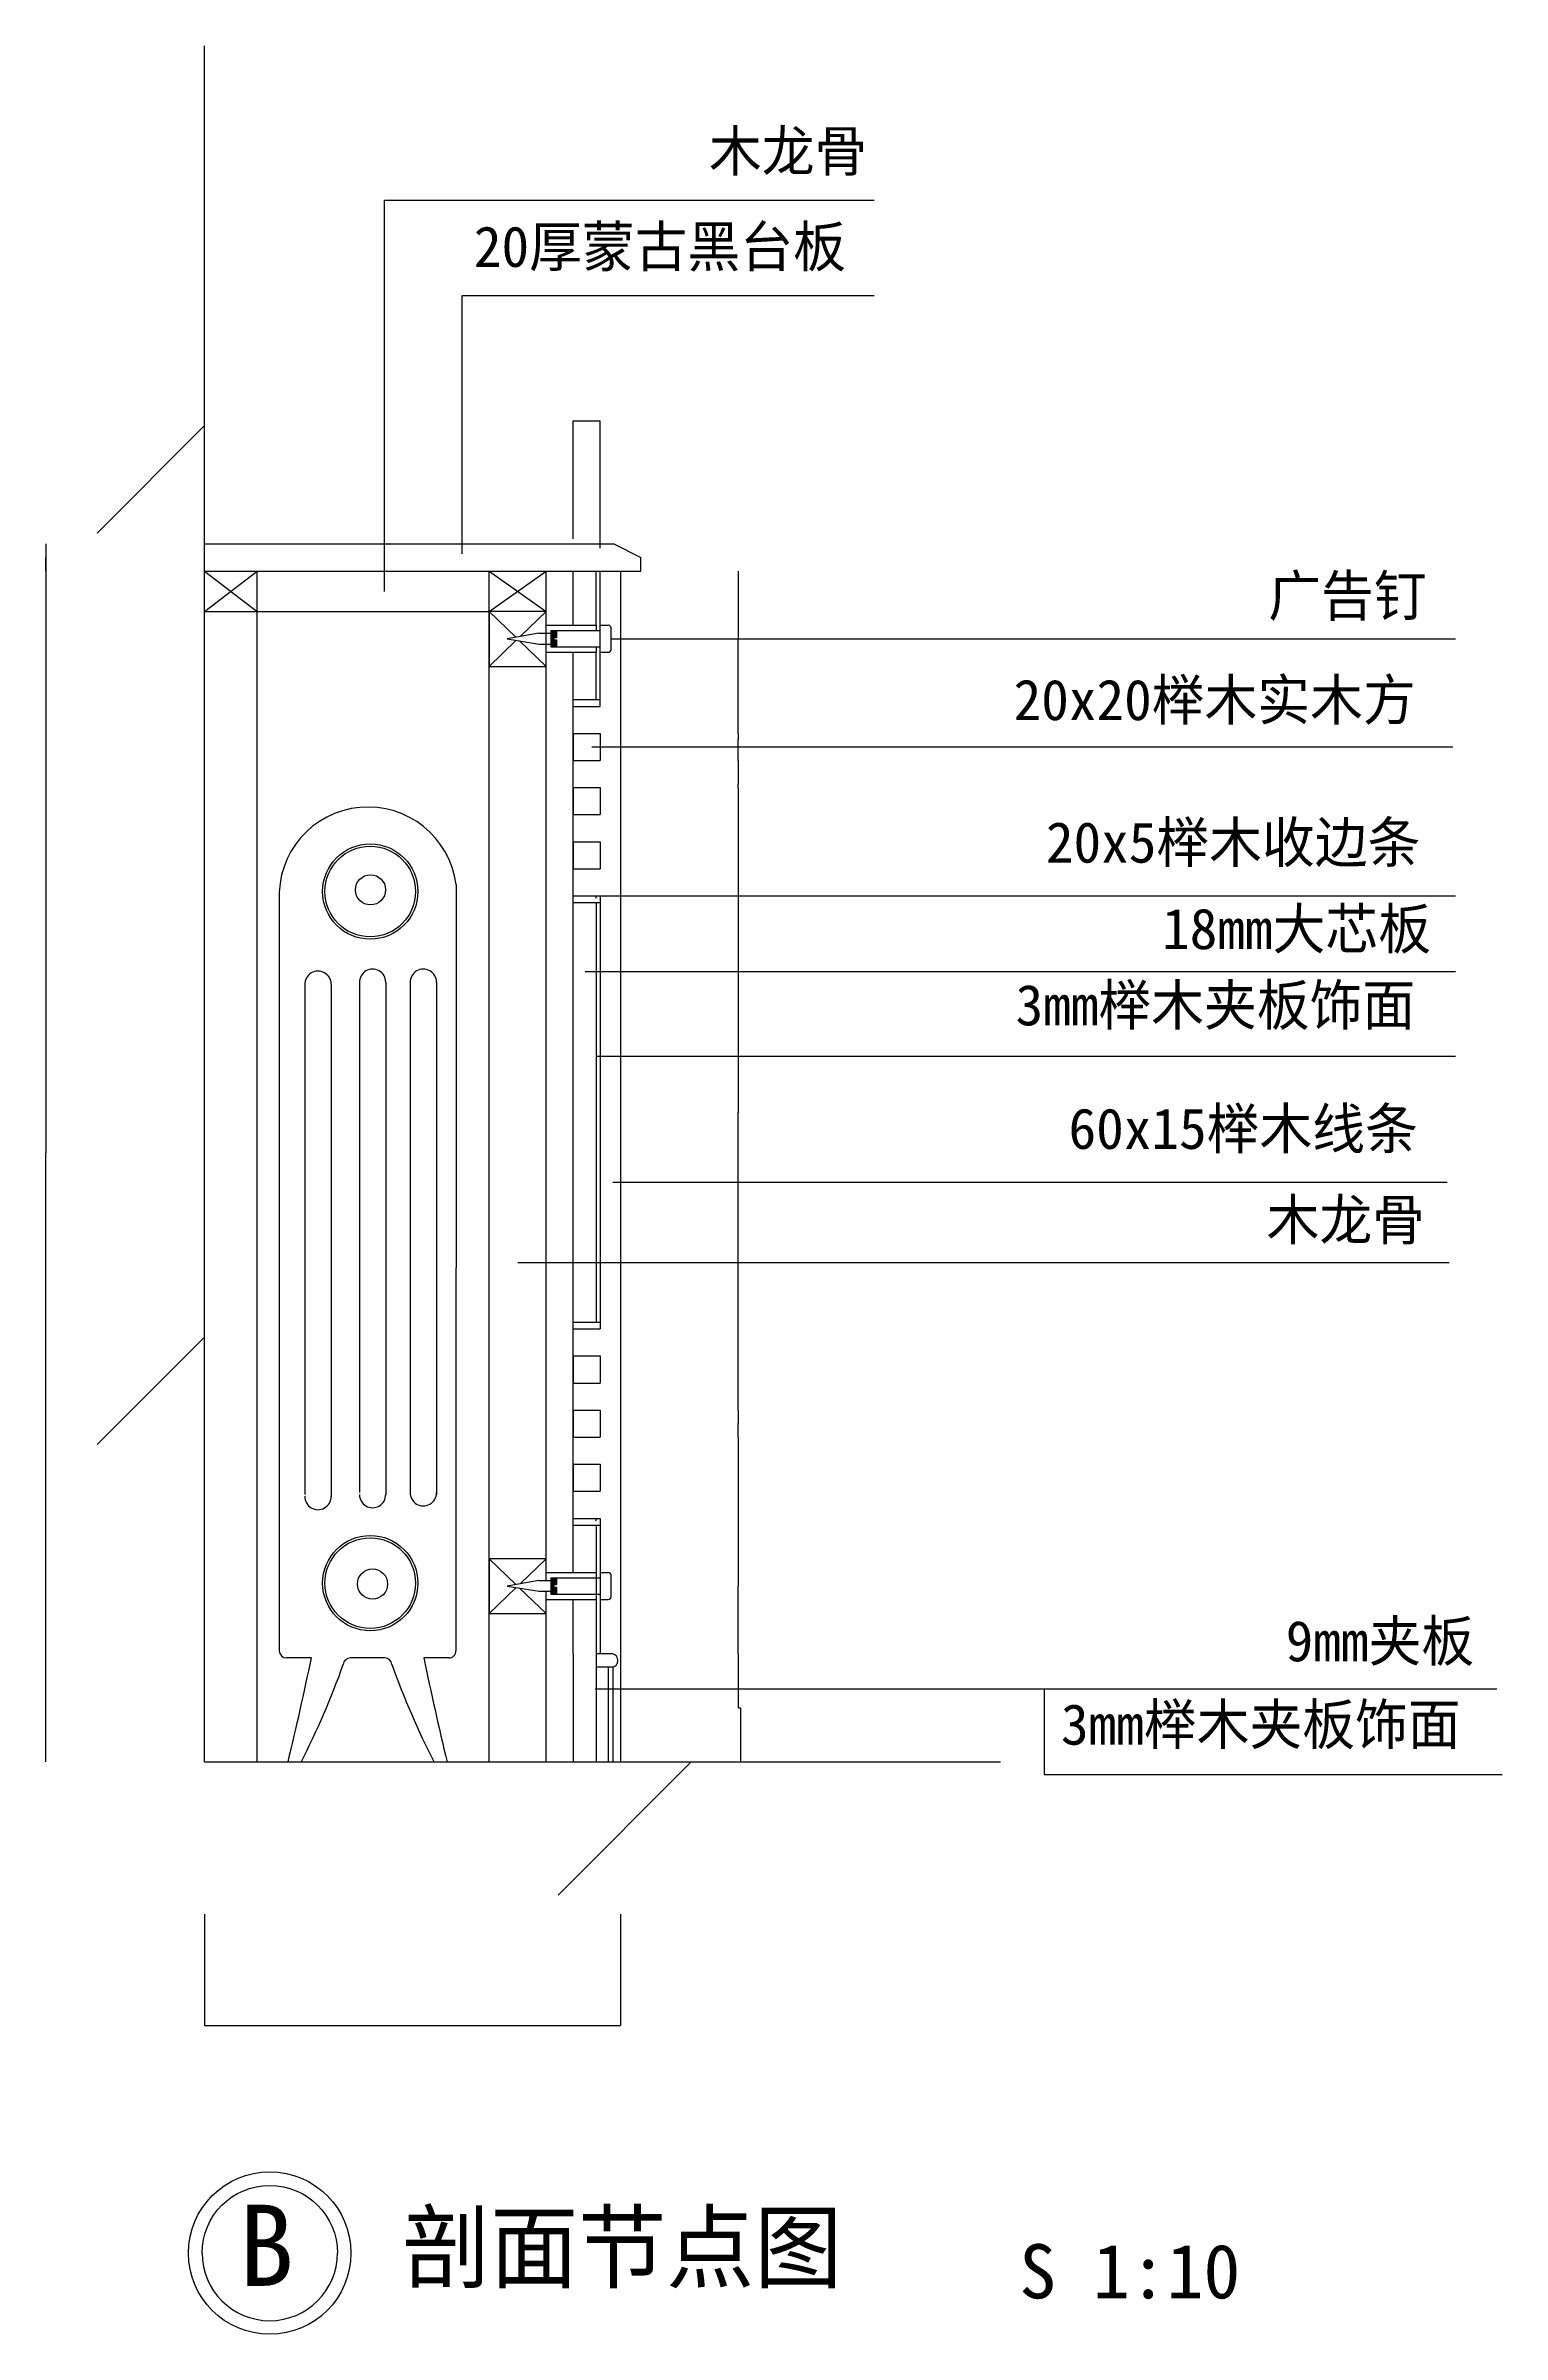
# Model space of a CAD drawing. Header units: metres. Extents: x 256657 to 267416, y -18946 to -2036.
import ezdxf

# ---------------------------------------------------------------- set-up
doc = ezdxf.new("R2010")
doc.units = ezdxf.units.M
for name, color, linetype in [('10', 8, 'Continuous'), ('12', 1, 'Continuous'), ('15', 2, 'Continuous'), ('17', 1, 'Continuous'), ('19', 8, 'Continuous'), ('20', 1, 'Continuous'), ('7', 7, 'Continuous'), ('LAYER1', 8, 'Continuous'), ('LAYER3', 8, 'Continuous'), ('LAYER4', 1, 'Continuous'), ('LAYER7', 7, 'Continuous')]:
    doc.layers.add(name, color=color, linetype=linetype)
doc.dimstyles.get("Standard").update_dxf_attribs({"dimtxt": 2.5, "dimasz": 2.5, "dimexe": 1.25, "dimexo": 0.625, "dimtad": 1, "dimcen": 2.5, "dimazin": 3, "dimtfac": 1, "dimtmove": 0, "dimatfit": 3})

# ---------------------------------------------------------------- blocks, each defined once
blk = doc.blocks.new('_CLOSEDFILLED')
at = {"color": 0, "linetype": 'BYBLOCK'}
blk.add_solid([(-1, 0), (0, 0), (-1, 0)], dxfattribs=at)
blk = doc.blocks.new('*D1')
for p, q in [((261772.57, -11205.35), (261772.32, -11205.35)), ((261772.82, -11517.49), (261772.82, -11205.35)), ((261772.82, -11717.49), (261772.82, -11205.35)), ((261772.82, -11205.35), (261772.82, -11205.35)), ((261773.07, -11205.35), (261773.32, -11205.35))]:
    blk.add_line(p, q)
at = {"layer": 'Defpoints'}
for p in [(261772.82, -11205.35), (261772.82, -11517.49), (261772.82, -11717.49)]:
    blk.add_point(p, dxfattribs=at)
at = {"layer": 'LAYER1', "xscale": 0.25, "yscale": 0.25}
blk.add_blockref('_CLOSEDFILLED', (261772.82, -11205.35), dxfattribs=at)
at = {"layer": 'LAYER1', "xscale": 0.25, "yscale": 0.25, "rotation": 180}
blk.add_blockref('_CLOSEDFILLED', (261772.82, -11205.35), dxfattribs=at)
at = {"layer": 'LAYER1', "insert": (261772.82, -11204.225), "char_height": 1, "attachment_point": 5}
blk.add_mtext('20', dxfattribs=at)
blk = doc.blocks.new('*D2')
for p, q in [((261772.57, -11535.92), (261772.32, -11535.92)), ((261772.82, -11717.49), (261772.82, -11535.92)), ((261772.82, -11917.49), (261772.82, -11535.92)), ((261772.82, -11535.92), (261772.82, -11535.92)), ((261773.07, -11535.92), (261773.32, -11535.92))]:
    blk.add_line(p, q)
at = {"layer": 'Defpoints'}
for p in [(261772.82, -11535.92), (261772.82, -11717.49), (261772.82, -11917.49)]:
    blk.add_point(p, dxfattribs=at)
at = {"layer": 'LAYER1', "xscale": 0.25, "yscale": 0.25}
blk.add_blockref('_CLOSEDFILLED', (261772.82, -11535.92), dxfattribs=at)
at = {"layer": 'LAYER1', "xscale": 0.25, "yscale": 0.25, "rotation": 180}
blk.add_blockref('_CLOSEDFILLED', (261772.82, -11535.92), dxfattribs=at)
at = {"layer": 'LAYER1', "insert": (261772.82, -11534.795), "char_height": 1, "attachment_point": 5}
blk.add_mtext('20', dxfattribs=at)
blk = doc.blocks.new('*D3')
for p, q in [((261772.82, -8317.49), (261772.82, -9917.49)), ((261772.57, -9917.49), (261772.32, -9917.49)), ((261772.82, -11517.49), (261772.82, -9917.49)), ((261772.82, -9917.49), (261772.82, -9917.49)), ((261773.07, -9917.49), (261773.32, -9917.49))]:
    blk.add_line(p, q)
at = {"layer": 'Defpoints'}
for p in [(261772.82, -8317.49), (261772.82, -9917.49), (261772.82, -11517.49)]:
    blk.add_point(p, dxfattribs=at)
at = {"layer": 'LAYER1', "xscale": 0.25, "yscale": 0.25}
blk.add_blockref('_CLOSEDFILLED', (261772.82, -9917.49), dxfattribs=at)
at = {"layer": 'LAYER1', "xscale": 0.25, "yscale": 0.25, "rotation": 180}
blk.add_blockref('_CLOSEDFILLED', (261772.82, -9917.49), dxfattribs=at)
at = {"layer": 'LAYER1', "insert": (261772.82, -9916.365), "char_height": 1, "attachment_point": 5}
blk.add_mtext('320', dxfattribs=at)
blk = doc.blocks.new('*D4')
for p, q in [((256657.9, -5717.49), (256657.9, -10217.49)), ((256657.65, -10217.49), (256657.4, -10217.49)), ((256657.9, -14717.49), (256657.9, -10217.49)), ((256657.9, -10217.49), (256657.9, -10217.49)), ((256658.15, -10217.49), (256658.4, -10217.49))]:
    blk.add_line(p, q)
at = {"layer": 'Defpoints'}
for p in [(256657.9, -5717.49), (256657.9, -10217.49), (256657.9, -14717.49)]:
    blk.add_point(p, dxfattribs=at)
at = {"layer": 'LAYER1', "xscale": 0.25, "yscale": 0.25}
blk.add_blockref('_CLOSEDFILLED', (256657.9, -10217.49), dxfattribs=at)
at = {"layer": 'LAYER1', "xscale": 0.25, "yscale": 0.25, "rotation": 180}
blk.add_blockref('_CLOSEDFILLED', (256657.9, -10217.49), dxfattribs=at)
at = {"layer": 'LAYER1', "insert": (256657.9, -10216.365), "char_height": 1, "attachment_point": 5}
blk.add_mtext('900', dxfattribs=at)
blk = doc.blocks.new('*D5')
for p, q in [((257829.72, -15841.62), (257829.72, -16665.34)), ((260902.31, -15841.62), (260902.31, -16665.34)), ((257829.97, -16665.34), (259365.515, -16665.34)), ((259366.515, -16665.34), (260902.06, -16665.34))]:
    blk.add_line(p, q)
at = {"layer": 'Defpoints'}
for p in [(257829.72, -15841.62), (260902.31, -15841.62), (257829.72, -16665.34)]:
    blk.add_point(p, dxfattribs=at)
at = {"layer": 'LAYER1', "xscale": 0.25, "yscale": 0.25, "rotation": 180}
blk.add_blockref('_CLOSEDFILLED', (257829.72, -16665.34), dxfattribs=at)
at = {"layer": 'LAYER1', "xscale": 0.25, "yscale": 0.25}
blk.add_blockref('_CLOSEDFILLED', (260902.31, -16665.34), dxfattribs=at)
at = {"layer": 'LAYER1', "insert": (259366.015, -16665.34), "char_height": 1, "attachment_point": 5}
blk.add_mtext('N', dxfattribs=at)
blk = doc.blocks.new('*D6')
for p, q in [((261772.82, -13917.49), (261772.82, -14317.49)), ((261773.07, -14317.49), (261780.53, -14317.49)), ((261782.53, -14317.49), (261789.99, -14317.49)), ((261790.24, -14717.49), (261790.24, -14317.49))]:
    blk.add_line(p, q)
at = {"layer": 'Defpoints'}
for p in [(261772.82, -13917.49), (261772.82, -14317.49), (261790.24, -14717.49)]:
    blk.add_point(p, dxfattribs=at)
at = {"layer": 'LAYER1', "xscale": 0.25, "yscale": 0.25, "rotation": 180}
blk.add_blockref('_CLOSEDFILLED', (261772.82, -14317.49), dxfattribs=at)
at = {"layer": 'LAYER1', "xscale": 0.25, "yscale": 0.25}
blk.add_blockref('_CLOSEDFILLED', (261790.24, -14317.49), dxfattribs=at)
at = {"layer": 'LAYER1', "insert": (261781.53, -14317.49), "char_height": 1, "attachment_point": 5}
blk.add_mtext('80', dxfattribs=at)
blk = doc.blocks.new('*D7')
for p, q in [((261772.82, -12517.49), (261772.82, -12906.26)), ((261772.82, -12717.49), (261772.82, -12906.26)), ((261772.57, -12906.26), (261772.32, -12906.26)), ((261772.82, -12906.26), (261772.82, -12906.26)), ((261773.07, -12906.26), (261773.32, -12906.26))]:
    blk.add_line(p, q)
at = {"layer": 'Defpoints'}
for p in [(261772.82, -12517.49), (261772.82, -12717.49), (261772.82, -12906.26)]:
    blk.add_point(p, dxfattribs=at)
at = {"layer": 'LAYER1', "xscale": 0.25, "yscale": 0.25}
blk.add_blockref('_CLOSEDFILLED', (261772.82, -12906.26), dxfattribs=at)
at = {"layer": 'LAYER1', "xscale": 0.25, "yscale": 0.25, "rotation": 180}
blk.add_blockref('_CLOSEDFILLED', (261772.82, -12906.26), dxfattribs=at)
at = {"layer": 'LAYER1', "insert": (261772.82, -12905.135), "char_height": 1, "attachment_point": 5}
blk.add_mtext('20', dxfattribs=at)
blk = doc.blocks.new('*D8')
for p, q in [((261772.82, -12717.49), (261772.82, -13254.86)), ((261772.82, -12917.49), (261772.82, -13254.86)), ((261772.57, -13254.86), (261772.32, -13254.86)), ((261772.82, -13254.86), (261772.82, -13254.86)), ((261773.07, -13254.86), (261773.32, -13254.86))]:
    blk.add_line(p, q)
at = {"layer": 'Defpoints'}
for p in [(261772.82, -12717.49), (261772.82, -12917.49), (261772.82, -13254.86)]:
    blk.add_point(p, dxfattribs=at)
at = {"layer": 'LAYER1', "xscale": 0.25, "yscale": 0.25}
blk.add_blockref('_CLOSEDFILLED', (261772.82, -13254.86), dxfattribs=at)
at = {"layer": 'LAYER1', "xscale": 0.25, "yscale": 0.25, "rotation": 180}
blk.add_blockref('_CLOSEDFILLED', (261772.82, -13254.86), dxfattribs=at)
at = {"layer": 'LAYER1', "insert": (261772.82, -13253.735), "char_height": 1, "attachment_point": 5}
blk.add_mtext('20', dxfattribs=at)
blk = doc.blocks.new('*D9')
for p, q in [((261772.82, -12917.49), (261772.82, -13417.49)), ((261772.57, -13417.49), (261772.32, -13417.49)), ((261772.82, -13917.49), (261772.82, -13417.49)), ((261772.82, -13417.49), (261772.82, -13417.49)), ((261773.07, -13417.49), (261773.32, -13417.49))]:
    blk.add_line(p, q)
at = {"layer": 'Defpoints'}
for p in [(261772.82, -12917.49), (261772.82, -13417.49), (261772.82, -13917.49)]:
    blk.add_point(p, dxfattribs=at)
at = {"layer": 'LAYER1', "xscale": 0.25, "yscale": 0.25}
blk.add_blockref('_CLOSEDFILLED', (261772.82, -13417.49), dxfattribs=at)
at = {"layer": 'LAYER1', "xscale": 0.25, "yscale": 0.25, "rotation": 180}
blk.add_blockref('_CLOSEDFILLED', (261772.82, -13417.49), dxfattribs=at)
at = {"layer": 'LAYER1', "insert": (261772.82, -13416.365), "char_height": 1, "attachment_point": 5}
blk.add_mtext('100', dxfattribs=at)
blk = doc.blocks.new('*D10')
for p, q in [((261772.57, -11890.53), (261772.32, -11890.53)), ((261772.82, -11917.49), (261772.82, -11890.53)), ((261772.82, -12117.49), (261772.82, -11890.53)), ((261772.82, -11890.53), (261772.82, -11890.53)), ((261773.07, -11890.53), (261773.32, -11890.53))]:
    blk.add_line(p, q)
at = {"layer": 'Defpoints'}
for p in [(261772.82, -11890.53), (261772.82, -11917.49), (261772.82, -12117.49)]:
    blk.add_point(p, dxfattribs=at)
at = {"layer": 'LAYER1', "xscale": 0.25, "yscale": 0.25}
blk.add_blockref('_CLOSEDFILLED', (261772.82, -11890.53), dxfattribs=at)
at = {"layer": 'LAYER1', "xscale": 0.25, "yscale": 0.25, "rotation": 180}
blk.add_blockref('_CLOSEDFILLED', (261772.82, -11890.53), dxfattribs=at)
at = {"layer": 'LAYER1', "insert": (261772.82, -11889.405), "char_height": 1, "attachment_point": 5}
blk.add_mtext('20', dxfattribs=at)
blk = doc.blocks.new('*D11')
for p, q in [((261772.82, -12117.49), (261772.82, -12217.49)), ((261772.57, -12217.49), (261772.32, -12217.49)), ((261772.82, -12317.49), (261772.82, -12217.49)), ((261772.82, -12217.49), (261772.82, -12217.49)), ((261773.07, -12217.49), (261773.32, -12217.49))]:
    blk.add_line(p, q)
at = {"layer": 'Defpoints'}
for p in [(261772.82, -12117.49), (261772.82, -12217.49), (261772.82, -12317.49)]:
    blk.add_point(p, dxfattribs=at)
at = {"layer": 'LAYER1', "xscale": 0.25, "yscale": 0.25}
blk.add_blockref('_CLOSEDFILLED', (261772.82, -12217.49), dxfattribs=at)
at = {"layer": 'LAYER1', "xscale": 0.25, "yscale": 0.25, "rotation": 180}
blk.add_blockref('_CLOSEDFILLED', (261772.82, -12217.49), dxfattribs=at)
at = {"layer": 'LAYER1', "insert": (261772.82, -12216.365), "char_height": 1, "attachment_point": 5}
blk.add_mtext('20', dxfattribs=at)
blk = doc.blocks.new('*D12')
for p, q in [((261772.82, -12317.49), (261772.82, -12563.68)), ((261772.57, -12563.68), (261772.32, -12563.68)), ((261772.82, -12517.49), (261772.82, -12563.68)), ((261772.82, -12563.68), (261772.82, -12563.68)), ((261773.07, -12563.68), (261773.32, -12563.68))]:
    blk.add_line(p, q)
at = {"layer": 'Defpoints'}
for p in [(261772.82, -12317.49), (261772.82, -12517.49), (261772.82, -12563.68)]:
    blk.add_point(p, dxfattribs=at)
at = {"layer": 'LAYER1', "xscale": 0.25, "yscale": 0.25}
blk.add_blockref('_CLOSEDFILLED', (261772.82, -12563.68), dxfattribs=at)
at = {"layer": 'LAYER1', "xscale": 0.25, "yscale": 0.25, "rotation": 180}
blk.add_blockref('_CLOSEDFILLED', (261772.82, -12563.68), dxfattribs=at)
at = {"layer": 'LAYER1', "insert": (261772.82, -12562.555), "char_height": 1, "attachment_point": 5}
blk.add_mtext('20', dxfattribs=at)
blk = doc.blocks.new('*D13')
for p, q in [((261772.82, -5917.49), (261772.82, -6417.49)), ((261772.57, -6417.49), (261772.32, -6417.49)), ((261772.82, -6917.49), (261772.82, -6417.49)), ((261772.82, -6417.49), (261772.82, -6417.49)), ((261773.07, -6417.49), (261773.32, -6417.49))]:
    blk.add_line(p, q)
at = {"layer": 'Defpoints'}
for p in [(261772.82, -5917.49), (261772.82, -6417.49), (261772.82, -6917.49)]:
    blk.add_point(p, dxfattribs=at)
at = {"layer": 'LAYER1', "xscale": 0.25, "yscale": 0.25}
blk.add_blockref('_CLOSEDFILLED', (261772.82, -6417.49), dxfattribs=at)
at = {"layer": 'LAYER1', "xscale": 0.25, "yscale": 0.25, "rotation": 180}
blk.add_blockref('_CLOSEDFILLED', (261772.82, -6417.49), dxfattribs=at)
at = {"layer": 'LAYER1', "insert": (261772.82, -6416.365), "char_height": 1, "attachment_point": 5}
blk.add_mtext('100', dxfattribs=at)
blk = doc.blocks.new('*D14')
for p, q in [((261772.82, -7717.49), (261772.82, -8155.34)), ((261772.82, -7917.49), (261772.82, -8155.34)), ((261772.57, -8155.34), (261772.32, -8155.34)), ((261772.82, -8155.34), (261772.82, -8155.34)), ((261773.07, -8155.34), (261773.32, -8155.34))]:
    blk.add_line(p, q)
at = {"layer": 'Defpoints'}
for p in [(261772.82, -7717.49), (261772.82, -7917.49), (261772.82, -8155.34)]:
    blk.add_point(p, dxfattribs=at)
at = {"layer": 'LAYER1', "xscale": 0.25, "yscale": 0.25}
blk.add_blockref('_CLOSEDFILLED', (261772.82, -8155.34), dxfattribs=at)
at = {"layer": 'LAYER1', "xscale": 0.25, "yscale": 0.25, "rotation": 180}
blk.add_blockref('_CLOSEDFILLED', (261772.82, -8155.34), dxfattribs=at)
at = {"layer": 'LAYER1', "insert": (261772.82, -8154.215), "char_height": 1, "attachment_point": 5}
blk.add_mtext('20', dxfattribs=at)
blk = doc.blocks.new('*D15')
for p, q in [((261772.82, -7917.49), (261772.82, -8480.38)), ((261772.82, -8117.49), (261772.82, -8480.38)), ((261772.57, -8480.38), (261772.32, -8480.38)), ((261772.82, -8480.38), (261772.82, -8480.38)), ((261773.07, -8480.38), (261773.32, -8480.38))]:
    blk.add_line(p, q)
at = {"layer": 'Defpoints'}
for p in [(261772.82, -7917.49), (261772.82, -8117.49), (261772.82, -8480.38)]:
    blk.add_point(p, dxfattribs=at)
at = {"layer": 'LAYER1', "xscale": 0.25, "yscale": 0.25}
blk.add_blockref('_CLOSEDFILLED', (261772.82, -8480.38), dxfattribs=at)
at = {"layer": 'LAYER1', "xscale": 0.25, "yscale": 0.25, "rotation": 180}
blk.add_blockref('_CLOSEDFILLED', (261772.82, -8480.38), dxfattribs=at)
at = {"layer": 'LAYER1', "insert": (261772.82, -8479.255), "char_height": 1, "attachment_point": 5}
blk.add_mtext('20', dxfattribs=at)
blk = doc.blocks.new('*D16')
for p, q in [((261772.82, -7517.49), (261772.82, -7816.37)), ((261772.82, -7717.49), (261772.82, -7816.37)), ((261772.57, -7816.37), (261772.32, -7816.37)), ((261772.82, -7816.37), (261772.82, -7816.37)), ((261773.07, -7816.37), (261773.32, -7816.37))]:
    blk.add_line(p, q)
at = {"layer": 'Defpoints'}
for p in [(261772.82, -7517.49), (261772.82, -7717.49), (261772.82, -7816.37)]:
    blk.add_point(p, dxfattribs=at)
at = {"layer": 'LAYER1', "xscale": 0.25, "yscale": 0.25}
blk.add_blockref('_CLOSEDFILLED', (261772.82, -7816.37), dxfattribs=at)
at = {"layer": 'LAYER1', "xscale": 0.25, "yscale": 0.25, "rotation": 180}
blk.add_blockref('_CLOSEDFILLED', (261772.82, -7816.37), dxfattribs=at)
at = {"layer": 'LAYER1', "insert": (261772.82, -7815.245), "char_height": 1, "attachment_point": 5}
blk.add_mtext('20', dxfattribs=at)
blk = doc.blocks.new('*D17')
for p, q in [((261772.82, -8117.49), (261772.82, -8824)), ((261772.82, -8317.49), (261772.82, -8824)), ((261772.57, -8824), (261772.32, -8824)), ((261772.82, -8824), (261772.82, -8824)), ((261773.07, -8824), (261773.32, -8824))]:
    blk.add_line(p, q)
at = {"layer": 'Defpoints'}
for p in [(261772.82, -8117.49), (261772.82, -8317.49), (261772.82, -8824)]:
    blk.add_point(p, dxfattribs=at)
at = {"layer": 'LAYER1', "xscale": 0.25, "yscale": 0.25}
blk.add_blockref('_CLOSEDFILLED', (261772.82, -8824), dxfattribs=at)
at = {"layer": 'LAYER1', "xscale": 0.25, "yscale": 0.25, "rotation": 180}
blk.add_blockref('_CLOSEDFILLED', (261772.82, -8824), dxfattribs=at)
at = {"layer": 'LAYER1', "insert": (261772.82, -8822.875), "char_height": 1, "attachment_point": 5}
blk.add_mtext('20', dxfattribs=at)
blk = doc.blocks.new('*D18')
for p, q in [((261772.57, -6841.26), (261772.32, -6841.26)), ((261772.82, -6917.49), (261772.82, -6841.26)), ((261772.82, -7117.49), (261772.82, -6841.26)), ((261772.82, -6841.26), (261772.82, -6841.26)), ((261773.07, -6841.26), (261773.32, -6841.26))]:
    blk.add_line(p, q)
at = {"layer": 'Defpoints'}
for p in [(261772.82, -6841.26), (261772.82, -6917.49), (261772.82, -7117.49)]:
    blk.add_point(p, dxfattribs=at)
at = {"layer": 'LAYER1', "xscale": 0.25, "yscale": 0.25}
blk.add_blockref('_CLOSEDFILLED', (261772.82, -6841.26), dxfattribs=at)
at = {"layer": 'LAYER1', "xscale": 0.25, "yscale": 0.25, "rotation": 180}
blk.add_blockref('_CLOSEDFILLED', (261772.82, -6841.26), dxfattribs=at)
at = {"layer": 'LAYER1', "insert": (261772.82, -6840.135), "char_height": 1, "attachment_point": 5}
blk.add_mtext('20', dxfattribs=at)
blk = doc.blocks.new('*D19')
for p, q in [((261772.57, -7161.65), (261772.32, -7161.65)), ((261772.82, -7117.49), (261772.82, -7161.65)), ((261772.82, -7317.49), (261772.82, -7161.65)), ((261772.82, -7161.65), (261772.82, -7161.65)), ((261773.07, -7161.65), (261773.32, -7161.65))]:
    blk.add_line(p, q)
at = {"layer": 'Defpoints'}
for p in [(261772.82, -7117.49), (261772.82, -7161.65), (261772.82, -7317.49)]:
    blk.add_point(p, dxfattribs=at)
at = {"layer": 'LAYER1', "xscale": 0.25, "yscale": 0.25}
blk.add_blockref('_CLOSEDFILLED', (261772.82, -7161.65), dxfattribs=at)
at = {"layer": 'LAYER1', "xscale": 0.25, "yscale": 0.25, "rotation": 180}
blk.add_blockref('_CLOSEDFILLED', (261772.82, -7161.65), dxfattribs=at)
at = {"layer": 'LAYER1', "insert": (261772.82, -7160.525), "char_height": 1, "attachment_point": 5}
blk.add_mtext('20', dxfattribs=at)
blk = doc.blocks.new('*D20')
for p, q in [((261772.82, -7317.49), (261772.82, -7491.33)), ((261772.57, -7491.33), (261772.32, -7491.33)), ((261772.82, -7517.49), (261772.82, -7491.33)), ((261772.82, -7491.33), (261772.82, -7491.33)), ((261773.07, -7491.33), (261773.32, -7491.33))]:
    blk.add_line(p, q)
at = {"layer": 'Defpoints'}
for p in [(261772.82, -7317.49), (261772.82, -7491.33), (261772.82, -7517.49)]:
    blk.add_point(p, dxfattribs=at)
at = {"layer": 'LAYER1', "xscale": 0.25, "yscale": 0.25}
blk.add_blockref('_CLOSEDFILLED', (261772.82, -7491.33), dxfattribs=at)
at = {"layer": 'LAYER1', "xscale": 0.25, "yscale": 0.25, "rotation": 180}
blk.add_blockref('_CLOSEDFILLED', (261772.82, -7491.33), dxfattribs=at)
at = {"layer": 'LAYER1', "insert": (261772.82, -7490.205), "char_height": 1, "attachment_point": 5}
blk.add_mtext('20', dxfattribs=at)
blk = doc.blocks.new('*D21')
for p, q in [((256657.9, -5717.49), (256657.9, -5817.49)), ((256657.65, -5817.49), (256657.4, -5817.49)), ((256657.9, -5917.49), (256657.9, -5817.49)), ((256657.9, -5817.49), (256657.9, -5817.49)), ((256658.15, -5817.49), (256658.4, -5817.49))]:
    blk.add_line(p, q)
at = {"layer": 'Defpoints'}
for p in [(256657.9, -5717.49), (256657.9, -5817.49), (256657.9, -5917.49)]:
    blk.add_point(p, dxfattribs=at)
at = {"layer": 'LAYER1', "xscale": 0.25, "yscale": 0.25}
blk.add_blockref('_CLOSEDFILLED', (256657.9, -5817.49), dxfattribs=at)
at = {"layer": 'LAYER1', "xscale": 0.25, "yscale": 0.25, "rotation": 180}
blk.add_blockref('_CLOSEDFILLED', (256657.9, -5817.49), dxfattribs=at)
at = {"layer": 'LAYER1', "insert": (256657.9, -5816.365), "char_height": 1, "attachment_point": 5}
blk.add_mtext('20', dxfattribs=at)
blk = doc.blocks.new('*D22')
for p, q in [((260552.31, -5680.36), (260552.31, -4807.47)), ((260552.56, -4807.47), (260651.31, -4807.47)), ((260653.31, -4807.47), (260752.06, -4807.47)), ((260752.31, -5748.74), (260752.31, -4807.47))]:
    blk.add_line(p, q)
at = {"layer": 'Defpoints'}
for p in [(260552.31, -4807.47), (260552.31, -5680.36), (260752.31, -5748.74)]:
    blk.add_point(p, dxfattribs=at)
at = {"layer": 'LAYER1', "xscale": 0.25, "yscale": 0.25, "rotation": 180}
blk.add_blockref('_CLOSEDFILLED', (260552.31, -4807.47), dxfattribs=at)
at = {"layer": 'LAYER1', "xscale": 0.25, "yscale": 0.25}
blk.add_blockref('_CLOSEDFILLED', (260752.31, -4807.47), dxfattribs=at)
at = {"layer": 'LAYER1', "insert": (260652.31, -4807.47), "char_height": 1, "attachment_point": 5}
blk.add_mtext('20', dxfattribs=at)

msp = doc.modelspace()

# ---------------------------------------------------------------- hatches: boundary and pattern name
at = {"layer": 'LAYER3'}
h = msp.add_hatch(dxfattribs=at)
h.set_pattern_fill('ANSI31', scale=1500)
h.paths.add_polyline_path([(257829.72, -5917.49), (257829.72, -2036.24), (257035.39, -2036.24), (257035.39, -15701.57), (263785.09, -15701.57), (263709.73, -14717.49), (257829.72, -14717.49)])

# ---------------------------------------------------------------- linework, layer by layer
at = {"layer": '10'}
for p, q in [((257829.72, -14717.49), (257829.72, -5917.49)), ((257829.72, -14717.49), (257829.72, -5917.49)), ((260552.31, -7117.49), (260552.31, -7317.49)), ((260552.31, -7517.49), (260552.31, -7717.49)), ((260552.31, -7917.49), (260552.31, -8117.49)), ((260726.02, -8317.49), (260718.84, -8337.31)), ((260552.31, -11717.49), (260552.31, -11917.49)), ((260552.31, -12117.49), (260552.31, -12317.49)), ((260552.31, -12517.49), (260552.31, -12717.49)), ((260726.02, -12917.49), (260718.84, -12937.31))]:
    msp.add_line(p, q, dxfattribs=at)
at = {"layer": '12'}
for p, q in [((257829.72, -5717.49), (260852.31, -5717.49)), ((260852.31, -5717.49), (261052.31, -5817.49)), ((257829.72, -5917.49), (261052.31, -5917.49)), ((257829.72, -5917.49), (258218.42, -6217.49)), ((257829.72, -6217.49), (258218.42, -5917.49)), ((258218.42, -14717.49), (258218.42, -5917.49)), ((259932.2, -14717.49), (259932.2, -5917.49)), ((259932.2, -6217.49), (260352.31, -5917.49)), ((259932.2, -5917.49), (260352.31, -6217.49)), ((260352.31, -13376.27), (260352.31, -5917.49)), ((260552.31, -6317.05), (260552.31, -5917.49)), ((260722.31, -6317.05), (260722.31, -5917.49)), ((260752.31, -6917.49), (260752.31, -5917.49)), ((261052.31, -5917.49), (261052.31, -5817.49)), ((257829.72, -6217.49), (259932.2, -6217.49)), ((259932.2, -6217.49), (259932.2, -6622.03)), ((259932.2, -6217.49), (260128.73, -6406.73)), ((260352.31, -6217.49), (259932.2, -6217.49)), ((260352.31, -6217.49), (260161.8, -6400.94)), ((260352.31, -6382.28), (260352.31, -6217.49)), ((260132.52, -6429.14), (259932.2, -6622.03)), ((260156.04, -6433.04), (260352.31, -6622.03)), ((260352.31, -6622.03), (260352.31, -6454.88)), ((260552.31, -13316.27), (260552.31, -6517.05)), ((260722.31, -6867.49), (260722.31, -6517.05)), ((259932.2, -6622.03), (260352.31, -6622.03)), ((260552.31, -6867.49), (260752.31, -6867.49)), ((260552.31, -6917.49), (260752.31, -6917.49)), ((260552.31, -7117.49), (260752.31, -7117.49)), ((260752.31, -7117.49), (260752.31, -7317.49)), ((260552.31, -7317.49), (260752.31, -7317.49)), ((260552.31, -7517.49), (260752.31, -7517.49)), ((260752.31, -7517.49), (260752.31, -7717.49)), ((260552.31, -7717.49), (260752.31, -7717.49)), ((260552.31, -7917.49), (260752.31, -7917.49)), ((260752.31, -7917.49), (260752.31, -8117.49)), ((260552.31, -8117.49), (260752.31, -8117.49)), ((260552.31, -8317.49), (260752.31, -8317.49)), ((260552.31, -8367.49), (260752.31, -8367.49)), ((260722.31, -8367.49), (260722.31, -9288.59)), ((260752.31, -8317.49), (260752.31, -9288.59)), ((260722.31, -9288.59), (260722.31, -11467.49)), ((260752.31, -9288.59), (260752.31, -11517.49)), ((260552.31, -11467.49), (260752.31, -11467.49)), ((260552.31, -11467.49), (260752.31, -11467.49)), ((260552.31, -11517.49), (260752.31, -11517.49)), ((260552.31, -11517.49), (260752.31, -11517.49)), ((260552.31, -11717.49), (260752.31, -11717.49)), ((260552.31, -11717.49), (260552.31, -11917.49)), ((260552.31, -11717.49), (260752.31, -11717.49)), ((260752.31, -11717.49), (260752.31, -11917.49)), ((260752.31, -11717.49), (260752.31, -11917.49)), ((260552.31, -11917.49), (260752.31, -11917.49)), ((260552.31, -11917.49), (260752.31, -11917.49)), ((260552.31, -12117.49), (260552.31, -12317.49)), ((260552.31, -12117.49), (260752.31, -12117.49)), ((260552.31, -12117.49), (260752.31, -12117.49)), ((260752.31, -12117.49), (260752.31, -12317.49)), ((260752.31, -12117.49), (260752.31, -12317.49)), ((260552.31, -12317.49), (260752.31, -12317.49)), ((260552.31, -12317.49), (260752.31, -12317.49)), ((260552.31, -12517.49), (260752.31, -12517.49)), ((260552.31, -12517.49), (260552.31, -12717.49)), ((260552.31, -12517.49), (260752.31, -12517.49)), ((260752.31, -12517.49), (260752.31, -12717.49)), ((260752.31, -12517.49), (260752.31, -12717.49)), ((260552.31, -12717.49), (260752.31, -12717.49)), ((260552.31, -12717.49), (260752.31, -12717.49)), ((260552.31, -12917.49), (260752.31, -12917.49)), ((260552.31, -12917.49), (260752.31, -12917.49)), ((260552.31, -12967.49), (260752.31, -12967.49)), ((260552.31, -12967.49), (260752.31, -12967.49)), ((260722.31, -12967.49), (260722.31, -14717.49)), ((260752.31, -12917.49), (260752.31, -13917.49)), ((259932.2, -13216.71), (259932.2, -13621.26)), ((259932.2, -13216.71), (260128.73, -13405.96)), ((260352.31, -13216.71), (259932.2, -13216.71)), ((260352.31, -13216.71), (260161.8, -13400.17)), ((260352.31, -13381.5), (260352.31, -13216.71)), ((260132.52, -13428.36), (259932.2, -13621.26)), ((260156.04, -13432.26), (260352.31, -13621.26)), ((260352.31, -13621.26), (260352.31, -13454.1)), ((260352.31, -14717.49), (260352.31, -13456.27)), ((260552.31, -13917.49), (260552.31, -13516.27)), ((259932.2, -13621.26), (260352.31, -13621.26)), ((260552.31, -13917.49), (260552.31, -14717.49)), ((260812.31, -14017.49), (260812.31, -14717.49)), ((260845.31, -14017.49), (260845.31, -14717.49))]:
    msp.add_line(p, q, dxfattribs=at)
at = {"layer": '15'}
for q in [(257829.72, -2036.24), (263709.73, -14717.49)]:
    msp.add_line((257829.72, -14717.49), q, dxfattribs=at)
at = {"layer": '17'}
for p, q in [((260298.34, -6377.05), (260064.79, -6417.92)), ((260064.79, -6417.92), (260300.98, -6457.05)), ((260298.34, -6377.05), (260388.54, -6377.05)), ((260352.31, -6317.05), (260722.31, -6317.05)), ((260388.54, -6357.05), (260751.33, -6357.05)), ((260388.54, -6357.05), (260708.1, -6357.05)), ((260388.54, -6357.05), (260388.54, -6477.05)), ((260388.54, -6357.05), (260388.54, -6407.81)), ((260388.54, -6357.52), (260428.54, -6357.52)), ((260388.54, -6360.02), (260428.54, -6360.02)), ((260388.54, -6362.52), (260428.54, -6362.52)), ((260388.54, -6365.02), (260428.54, -6365.02)), ((260388.54, -6367.52), (260428.54, -6367.52)), ((260388.54, -6370.02), (260428.54, -6370.02)), ((260388.54, -6372.52), (260428.54, -6372.52)), ((260388.54, -6375.02), (260428.54, -6375.02)), ((260388.54, -6377.52), (260428.54, -6377.52)), ((260388.54, -6380.02), (260428.54, -6380.02)), ((260388.54, -6382.52), (260428.54, -6382.52)), ((260388.54, -6385.02), (260428.54, -6385.02)), ((260388.54, -6387.52), (260428.54, -6387.52)), ((260388.54, -6390.02), (260428.54, -6390.02)), ((260388.54, -6392.52), (260428.54, -6392.52)), ((260388.54, -6395.02), (260428.54, -6395.02)), ((260388.54, -6397.52), (260428.54, -6397.52)), ((260388.54, -6400.02), (260428.54, -6400.02)), ((260388.54, -6402.52), (260428.54, -6402.52)), ((260388.54, -6405.02), (260428.54, -6405.02)), ((260388.54, -6407.52), (260428.54, -6407.52)), ((260388.54, -6410.02), (260406.63, -6410.02)), ((260388.54, -6412.52), (260406.63, -6412.52)), ((260388.54, -6415.02), (260406.63, -6415.02)), ((260388.54, -6417.52), (260406.63, -6417.52)), ((260388.54, -6420.02), (260406.63, -6420.02)), ((260388.54, -6422.52), (260406.63, -6422.52)), ((260388.54, -6425.02), (260406.63, -6425.02)), ((260391.81, -6357.05), (260752.31, -6357.05)), ((260406.63, -6407.81), (260406.63, -6426.42)), ((260428.54, -6407.81), (260406.63, -6407.81)), ((260428.54, -6357.05), (260428.54, -6407.81)), ((260722.31, -6317.05), (260722.31, -6357.05)), ((260752.31, -6317.83), (260812.31, -6317.83)), ((260832.31, -6497.49), (260832.31, -6337.83)), ((260832.31, -6497.49), (260832.31, -6337.83)), ((260298.34, -6457.05), (260388.54, -6457.05)), ((260352.31, -6517.05), (260722.31, -6517.05)), ((260388.54, -6427.52), (260428.54, -6427.52)), ((260388.54, -6430.02), (260428.54, -6430.02)), ((260388.54, -6432.52), (260428.54, -6432.52)), ((260388.54, -6435.02), (260428.54, -6435.02)), ((260388.54, -6437.52), (260428.54, -6437.52)), ((260388.54, -6440.02), (260428.54, -6440.02)), ((260388.54, -6442.52), (260428.54, -6442.52)), ((260388.54, -6445.02), (260428.54, -6445.02)), ((260388.54, -6447.52), (260428.54, -6447.52)), ((260388.54, -6450.02), (260428.54, -6450.02)), ((260388.54, -6452.52), (260428.54, -6452.52)), ((260388.54, -6455.02), (260428.54, -6455.02)), ((260388.54, -6457.52), (260428.54, -6457.52)), ((260388.54, -6460.02), (260428.54, -6460.02)), ((260388.54, -6462.52), (260428.54, -6462.52)), ((260388.54, -6465.02), (260428.54, -6465.02)), ((260388.54, -6467.52), (260428.54, -6467.52)), ((260388.54, -6470.02), (260428.54, -6470.02)), ((260388.54, -6472.52), (260428.54, -6472.52)), ((260388.54, -6475.02), (260428.54, -6475.02)), ((260388.54, -6477.05), (260708.1, -6477.05)), ((260391.81, -6477.05), (260752.31, -6477.05)), ((260391.81, -6477.05), (260752.31, -6477.05)), ((260406.63, -6426.42), (260428.54, -6426.42)), ((260428.54, -6426.42), (260428.54, -6477.05)), ((260679.83, -6517.05), (260679.83, -6517.05)), ((260722.31, -6477.05), (260722.31, -6517.05)), ((260752.31, -6517.49), (260812.31, -6517.49)), ((259687.9, -8233.76), (259686.27, -13895.89)), ((258381.73, -8354.68), (258381.73, -13895.87)), ((258974.17, -8957.93), (258974.17, -12726.2)), ((259168.22, -8955.17), (259168.22, -12742.52)), ((259348.95, -8957.93), (259348.95, -12726.2)), ((259543, -8955.17), (259543, -12742.52)), ((258570.56, -8972.33), (258570.56, -12740.6)), ((258764.61, -8969.57), (258764.61, -12756.92)), ((260352.31, -13316.27), (260722.31, -13316.27)), ((260388.54, -13356.27), (260388.54, -13407.04)), ((260388.54, -13356.27), (260388.54, -13476.27)), ((260388.54, -13356.27), (260751.33, -13356.27)), ((260388.54, -13356.27), (260708.1, -13356.27)), ((260388.54, -13356.75), (260428.54, -13356.75)), ((260391.81, -13356.27), (260752.31, -13356.27)), ((260428.54, -13356.27), (260428.54, -13407.04)), ((260722.31, -13316.27), (260722.31, -13356.27)), ((260752.31, -13317.05), (260812.31, -13317.05)), ((260832.31, -13496.71), (260832.31, -13337.05)), ((260832.31, -13496.71), (260832.31, -13337.05)), ((260298.34, -13376.27), (260064.79, -13417.14)), ((260064.79, -13417.14), (260300.98, -13456.27)), ((260298.34, -13376.27), (260388.54, -13376.27)), ((260298.34, -13456.27), (260388.54, -13456.27)), ((260352.31, -13516.27), (260722.31, -13516.27)), ((260388.54, -13359.25), (260428.54, -13359.25)), ((260388.54, -13361.75), (260428.54, -13361.75)), ((260388.54, -13364.25), (260428.54, -13364.25)), ((260388.54, -13366.75), (260428.54, -13366.75)), ((260388.54, -13369.25), (260428.54, -13369.25)), ((260388.54, -13371.75), (260428.54, -13371.75)), ((260388.54, -13374.25), (260428.54, -13374.25)), ((260388.54, -13376.75), (260428.54, -13376.75)), ((260388.54, -13379.25), (260428.54, -13379.25)), ((260388.54, -13381.75), (260428.54, -13381.75)), ((260388.54, -13384.25), (260428.54, -13384.25)), ((260388.54, -13386.75), (260428.54, -13386.75)), ((260388.54, -13389.25), (260428.54, -13389.25)), ((260388.54, -13391.75), (260428.54, -13391.75)), ((260388.54, -13394.25), (260428.54, -13394.25)), ((260388.54, -13396.75), (260428.54, -13396.75)), ((260388.54, -13399.25), (260428.54, -13399.25)), ((260388.54, -13401.75), (260428.54, -13401.75)), ((260388.54, -13404.25), (260428.54, -13404.25)), ((260388.54, -13406.75), (260428.54, -13406.75)), ((260388.54, -13409.25), (260406.63, -13409.25)), ((260388.54, -13411.75), (260406.63, -13411.75)), ((260388.54, -13414.25), (260406.63, -13414.25)), ((260388.54, -13416.75), (260406.63, -13416.75)), ((260388.54, -13419.25), (260406.63, -13419.25)), ((260388.54, -13421.75), (260406.63, -13421.75)), ((260388.54, -13424.25), (260406.63, -13424.25)), ((260388.54, -13426.75), (260428.54, -13426.75)), ((260388.54, -13429.25), (260428.54, -13429.25)), ((260388.54, -13431.75), (260428.54, -13431.75)), ((260388.54, -13434.25), (260428.54, -13434.25)), ((260388.54, -13436.75), (260428.54, -13436.75)), ((260388.54, -13439.25), (260428.54, -13439.25)), ((260388.54, -13441.75), (260428.54, -13441.75)), ((260388.54, -13444.25), (260428.54, -13444.25)), ((260388.54, -13446.75), (260428.54, -13446.75)), ((260388.54, -13449.25), (260428.54, -13449.25)), ((260388.54, -13451.75), (260428.54, -13451.75)), ((260388.54, -13454.25), (260428.54, -13454.25)), ((260388.54, -13456.75), (260428.54, -13456.75)), ((260388.54, -13459.25), (260428.54, -13459.25)), ((260388.54, -13461.75), (260428.54, -13461.75)), ((260388.54, -13464.25), (260428.54, -13464.25)), ((260388.54, -13466.75), (260428.54, -13466.75)), ((260388.54, -13469.25), (260428.54, -13469.25)), ((260388.54, -13471.75), (260428.54, -13471.75)), ((260388.54, -13474.25), (260428.54, -13474.25)), ((260388.54, -13476.27), (260708.1, -13476.27)), ((260391.81, -13476.27), (260752.31, -13476.27)), ((260391.81, -13476.27), (260752.31, -13476.27)), ((260428.54, -13407.04), (260406.63, -13407.04)), ((260406.63, -13407.04), (260406.63, -13425.64)), ((260406.63, -13425.64), (260428.54, -13425.64)), ((260428.54, -13425.64), (260428.54, -13476.27)), ((260679.83, -13516.27), (260679.83, -13516.27)), ((260722.31, -13476.27), (260722.31, -13516.27)), ((260752.31, -13516.71), (260812.31, -13516.71)), ((258619.31, -13948.37), (258434.23, -13948.37)), ((259161.2, -13948.37), (258906.79, -13948.37)), ((259633.77, -13948.37), (259448.69, -13948.37))]:
    msp.add_line(p, q, dxfattribs=at)
for centre, radius in [((259053.76, -8285.54), 352.06), ((259053.76, -8285.54), 334.56), ((259055.29, -8273.21), 111.52), ((259053.76, -13395.72), 352.06), ((259053.76, -13395.72), 334.56), ((259070.51, -13402.43), 111.52)]:
    msp.add_circle(centre, radius, dxfattribs=at)
for centre, radius, start, end in [((260812.31, -6337.83), 20, 0, 90), ((260812.31, -6337.83), 20, 0, 90), ((260812.31, -6497.49), 20, 270, 0), ((260812.31, -6497.49), 20, 270, 0), ((259036.96, -8317.41), 656.29, 7.32, 183.26), ((258667.58, -8970.29), 97.04, 359.58, 181.21), ((259071.18, -8955.88), 97.04, 359.58, 181.21), ((259445.96, -8955.88), 97.04, 359.58, 181.21), ((258667.58, -12756.21), 97.04, 178.79, 0.42), ((259071.18, -12741.8), 97.04, 178.79, 0.42), ((259445.96, -12728.24), 97.04, 178.79, 0.42), ((260812.31, -13337.05), 20, 0, 90), ((260812.31, -13337.05), 20, 0, 90), ((260812.31, -13496.71), 20, 270, 0), ((260812.31, -13496.71), 20, 270, 0), ((258434.23, -13895.87), 52.5, 180, 270), ((231591.49, -8272.7), 27617.32, 346.51, 348.14), ((253069.77, -11926.29), 6144.14, 332.98, 340.3), ((258906.79, -14000.87), 52.5, 90, 175.84), ((259161.2, -14000.87), 52.5, 4.16, 90), ((264998.23, -11926.29), 6144.14, 199.7, 207.02), ((286476.51, -8272.7), 27617.32, 191.86, 193.49), ((259637.05, -13899.16), 49.32, 266.18, 3.81)]:
    msp.add_arc(centre, radius, start, end, dxfattribs=at)
at = {"layer": '19'}
msp.add_line((260902.31, -5917.49), (260902.31, -14717.49), dxfattribs=at)
at = {"layer": '20'}
for points in [[(257811.25, -18345.75, -1), (258811.25, -18345.75, -1)], [(257811.25, -18345.75, 1), (258811.25, -18345.75, 1)]]:
    msp.add_lwpolyline(points, format="xyb", dxfattribs=at)
msp.add_circle((258311.25, -18345.75), 600, dxfattribs=at)
msp.add_circle((258311.25, -18345.75), 600, dxfattribs=at)
at = {"layer": '7'}
for p, q in [((264031.46, -14176.05), (264031.46, -14810.86)), ((264031.46, -14810.86), (267416.02, -14810.86))]:
    msp.add_line(p, q, dxfattribs=at)
at = {"layer": 'LAYER4'}
for p, q in [((260845.31, -13917.49), (260722.31, -13917.49)), ((260845.31, -14017.49), (260722.31, -14017.49))]:
    msp.add_line(p, q, dxfattribs=at)
msp.add_arc((260830.32, -13967.49), 52.2, 286.69, 73.31, dxfattribs=at)

# ---------------------------------------------------------------- texts
for s, height, p in [('B', 600, (258082.09, -18588.54)), ('剖面节点图', 500, (259290.63, -18552.76)), ('S 1:10', 400, (263848.55, -18680.68))]:
    msp.add_text(s, height=height).set_placement(p)
at = {"layer": 'LAYER1', "char_height": 300, "attachment_point": 1}
for s, insert in [('木龙骨', (261555.88, -2663.85)), ('20厚蒙古黑台板', (259819.34, -3370.08)), ('18mm大芯板', (264903.46, -8411)), ('3mm榉木夹板饰面', (263820.71, -8974.29)), ('60x15榉木线条', (264212.2, -9887.33)), ('木龙骨', (265675.08, -10560.86)), ('9mm夹板', (265816.2, -13673.61)), ('3mm榉木夹板饰面', (264156.48, -14289.49))]:
    msp.add_mtext(s, dxfattribs=dict(at, insert=insert))
at = {"layer": 'LAYER7', "char_height": 300, "attachment_point": 1}
for s, insert in [('广告钉', (265687.63, -5949.45)), ('20x20榉木实木方', (263806.51, -6719.11)), ('20x5榉木收边条', (264045, -7772.15))]:
    msp.add_mtext(s, dxfattribs=dict(at, insert=insert))

# ---------------------------------------------------------------- dimensions: what is measured, and where the dimension line sits
at = {"layer": 'LAYER1'}
for base, p1, p2, text, picture, middle in [((260552.31, -4807.47), (260552.31, -5680.36), (260752.31, -5748.74), '20', '*D22', (260652.31, -4807.47)), ((256657.9, -10217.49), (256657.9, -5717.49), (256657.9, -14717.49), '900', '*D4', (256657.9, -10216.365)), ((256657.9, -5817.49), (256657.9, -5717.49), (256657.9, -5917.49), '20', '*D21', (256657.9, -5816.365)), ((261772.82, -6417.49), (261772.82, -5917.49), (261772.82, -6917.49), '100', '*D13', (261772.82, -6416.365)), ((261772.82, -6841.26), (261772.82, -6917.49), (261772.82, -7117.49), '20', '*D18', (261772.82, -6840.135)), ((261772.82, -7161.65), (261772.82, -7117.49), (261772.82, -7317.49), '20', '*D19', (261772.82, -7160.525)), ((261772.82, -7491.33), (261772.82, -7317.49), (261772.82, -7517.49), '20', '*D20', (261772.82, -7490.205)), ((261772.82, -7816.37), (261772.82, -7517.49), (261772.82, -7717.49), '20', '*D16', (261772.82, -7815.245)), ((261772.82, -8155.34), (261772.82, -7717.49), (261772.82, -7917.49), '20', '*D14', (261772.82, -8154.215)), ((261772.82, -8480.38), (261772.82, -7917.49), (261772.82, -8117.49), '20', '*D15', (261772.82, -8479.255)), ((261772.82, -8824), (261772.82, -8117.49), (261772.82, -8317.49), '20', '*D17', (261772.82, -8822.875)), ((261772.82, -9917.49), (261772.82, -8317.49), (261772.82, -11517.49), '320', '*D3', (261772.82, -9916.365)), ((261772.82, -11205.35), (261772.82, -11517.49), (261772.82, -11717.49), '20', '*D1', (261772.82, -11204.225)), ((261772.82, -11535.92), (261772.82, -11717.49), (261772.82, -11917.49), '20', '*D2', (261772.82, -11534.795)), ((261772.82, -11890.53), (261772.82, -11917.49), (261772.82, -12117.49), '20', '*D10', (261772.82, -11889.405)), ((261772.82, -12217.49), (261772.82, -12117.49), (261772.82, -12317.49), '20', '*D11', (261772.82, -12216.365)), ((261772.82, -12563.68), (261772.82, -12317.49), (261772.82, -12517.49), '20', '*D12', (261772.82, -12562.555)), ((261772.82, -12906.26), (261772.82, -12517.49), (261772.82, -12717.49), '20', '*D7', (261772.82, -12905.135)), ((261772.82, -13254.86), (261772.82, -12717.49), (261772.82, -12917.49), '20', '*D8', (261772.82, -13253.735)), ((261772.82, -13417.49), (261772.82, -12917.49), (261772.82, -13917.49), '100', '*D9', (261772.82, -13416.365)), ((261772.82, -14317.49), (261772.82, -13917.49), (261790.24, -14717.49), '80', '*D6', (261781.53, -14317.49)), ((257829.72, -16665.34), (257829.72, -15841.62), (260902.31, -15841.62), 'N', '*D5', (259366.015, -16665.34))]:
    dim = msp.add_linear_dim(base=base, p1=p1, p2=p2, text=text, dimstyle='Standard', dxfattribs=at)
    dim.commit()
    dim.dimension.update_dxf_attribs({"geometry": picture, "text_midpoint": middle})

# ---------------------------------------------------------------- leaders
for points in [[(259158.35, -6069.58), (259158.35, -3177.29), (262776.52, -3177.29)], [(259733.55, -5791.46), (259733.55, -3881.86), (262776.52, -3881.86)], [(260832.31, -6417.66), (267069.68, -6417.66)], [(260691.3, -7217.59), (267051.57, -7217.59)], [(260704.94, -8317.49), (267071.82, -8317.49)], [(260641.96, -8876.04), (267071.82, -8876.04)], [(260722.31, -9501.09), (267071.82, -9501.09)], [(260844.63, -10433.58), (267009.4, -10433.58)], [(260144.48, -11025.94), (267023.79, -11025.94)], [(260715.68, -14176.05), (267232.49, -14176.05)], [(260858.67, -14176.05), (267375.48, -14176.05)]]:
    msp.add_leader(points, dimstyle='Standard', dxfattribs=at)

doc.saveas('drawing.dxf')
